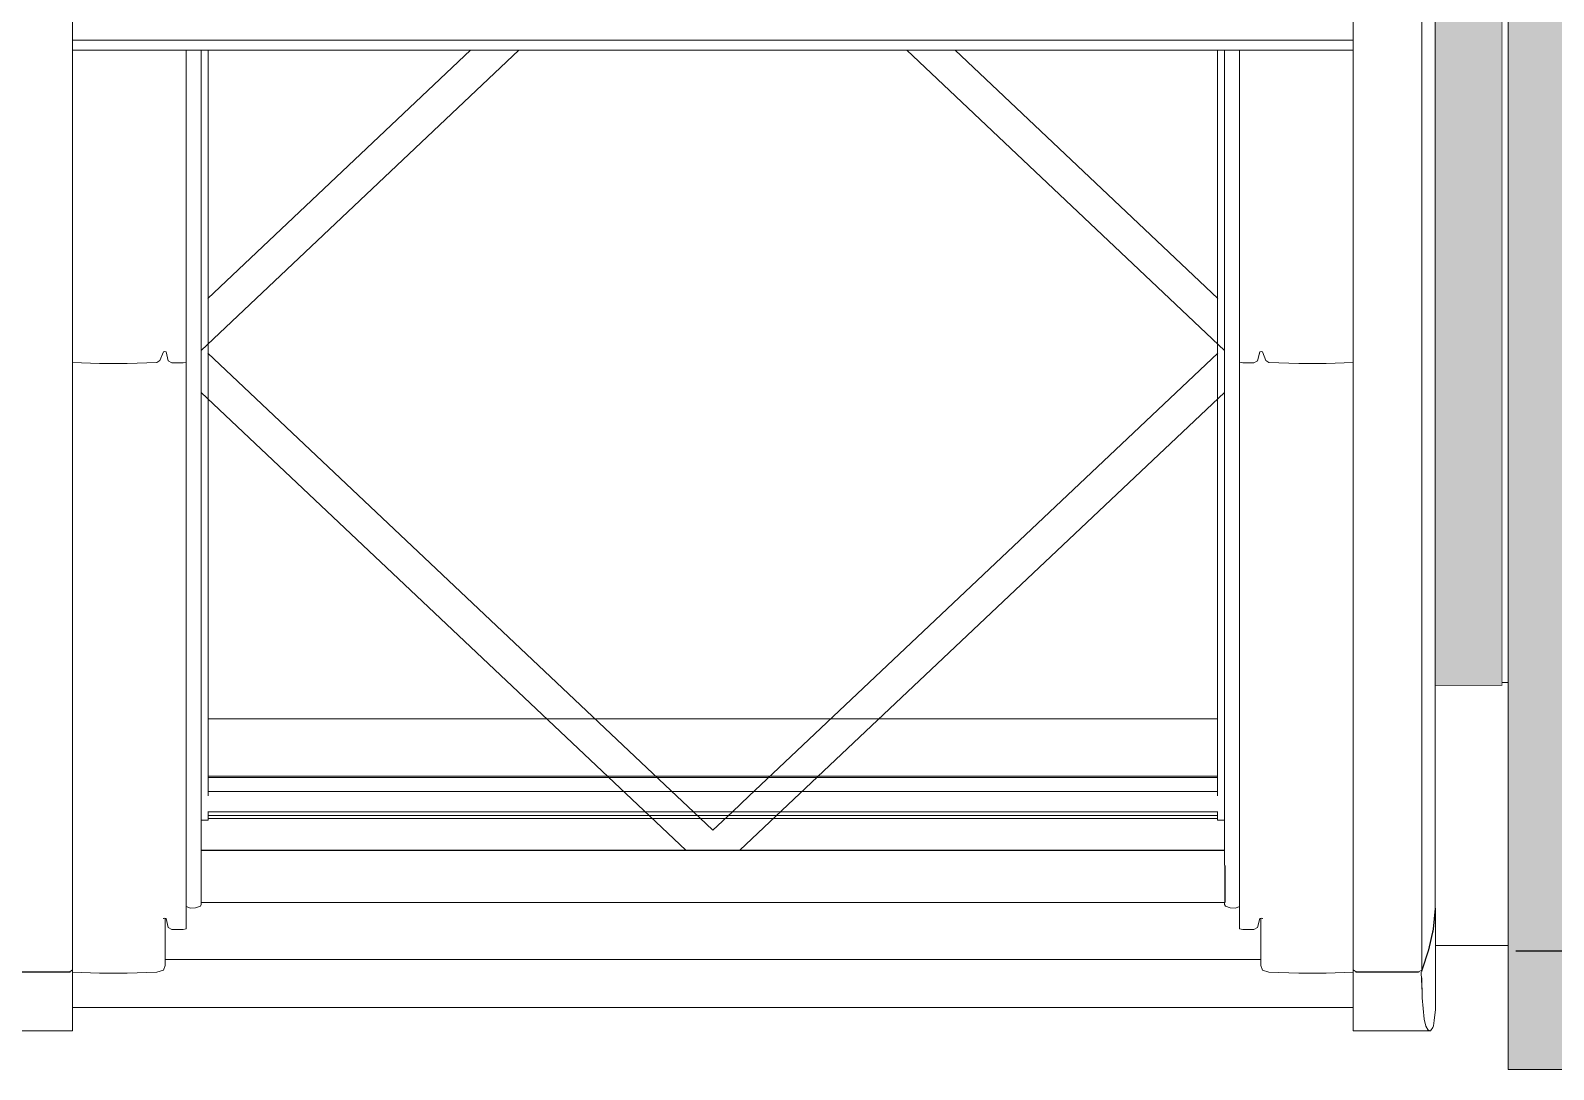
# Model space of a CAD drawing. Header units: metres. Extents: x -208 to 1512, y -277 to 123.
# Drawn here: x 4.325 to 5.222, y -15.07 to -14.458 of the extents above; entities that cross this region are included whole.
import ezdxf

# ---------------------------------------------------------------- set-up
doc = ezdxf.new("R2010")
doc.units = ezdxf.units.M
doc.header["$MEASUREMENT"] = 0
doc.linetypes.add('Baufluchtlinie', pattern=[2.6, 1.6, -1])
doc.linetypes.add('Wipeout_Contour', pattern=[1, 0, -1])
for name, color, linetype in [('325 Dachfenster', 7, 'Continuous'), ('330 Dachaufbau', 7, 'Continuous'), ('Neubau_840 Baulinien', 7, 'Continuous')]:
    doc.layers.add(name, color=color, linetype=linetype)

# ---------------------------------------------------------------- blocks, each defined once
blk = doc.blocks.new('Dachfläche_27_4', base_point=(6.26, -10.4))
at = {"layer": '330 Dachaufbau', "linetype": 'Continuous', "lineweight": 0, "true_color": 0x000000}
h = blk.add_hatch(color=18, dxfattribs=at)
h.paths.add_polyline_path([(6.26, -13.58499), (3.315, -13.58499), (3.315, -11.155), (6.26, -11.155), (6.26, -10.4), (0.03813, -10.4), (0.05526, -15.07), (1.01714, -15.07), (1.01714, -14.22801), (2.76714, -14.22801), (2.76714, -15.07), (3.44551, -15.07), (3.44551, -14.22801), (5.19551, -14.22801), (5.19551, -15.07), (6.26, -15.07)])
h.paths.add_polyline_path([(1.06307, -12.8025), (1.06307, -11.20127), (2.76307, -11.20127), (2.76307, -12.8025)], flags=0)
at = {"layer": '330 Dachaufbau', "color": 7, "linetype": 'Continuous', "lineweight": 18, "flags": 128}
for points in [[(5.19551, -15.07), (5.19551, -14.22801)], [(6.26, -15.07), (5.19551, -15.07)]]:
    blk.add_lwpolyline(points, dxfattribs=at)
blk = doc.blocks.new('VELUX SlopeRoofBundle[22]_4')
at = {"color": 254, "linetype": 'Wipeout_Contour', "lineweight": 0, "ltscale": 60.833756}
blk.add_wipeout([(4.36584, -14.46976), (4.34994, -14.46976), (4.34994, -14.65366), (4.36584, -14.65417)], dxfattribs=at).dxf.layer = '325 Dachfenster'
at = {"color": 254, "linetype": 'Wipeout_Contour', "lineweight": 0, "ltscale": 60.856899}
blk.add_wipeout([(4.40504, -14.64745), (4.40634, -14.65261), (4.40634, -14.46976), (4.40504, -14.46976)], dxfattribs=at).dxf.layer = '325 Dachfenster'
at = {"color": 254, "linetype": 'Wipeout_Contour', "lineweight": 0, "ltscale": 61.529454}
blk.add_wipeout([(4.42244, -14.46976), (4.42244, -14.97484), (4.42524, -14.97371), (4.42524, -14.46976)], dxfattribs=at).dxf.layer = '325 Dachfenster'
at = {"color": 254, "linetype": 'Wipeout_Contour', "lineweight": 0, "ltscale": 127.716677}
blk.add_wipeout([(5.02854, -14.46976), (5.02854, -14.94961), (5.02864, -14.94988), (5.02864, -14.97173), (5.02854, -14.97173), (5.02854, -14.97286), (5.02904, -14.97371), (5.02904, -14.46976)], dxfattribs=at).dxf.layer = '325 Dachfenster'
at = {"color": 254, "linetype": 'Wipeout_Contour', "lineweight": 0, "ltscale": 61.668518}
blk.add_wipeout([(5.03734, -14.46976), (5.03734, -14.65339), (5.03924, -14.65389), (5.03924, -14.46976)], dxfattribs=at).dxf.layer = '325 Dachfenster'
at = {"color": 254, "linetype": 'Wipeout_Contour', "lineweight": 0, "ltscale": 61.650601}
blk.add_wipeout([(5.04794, -14.65261), (5.04924, -14.64745), (5.04924, -14.46976), (5.04794, -14.46976)], dxfattribs=at).dxf.layer = '325 Dachfenster'
at = {"color": 254, "linetype": 'Wipeout_Contour', "lineweight": 0, "ltscale": 61.745557}
blk.add_wipeout([(5.08844, -14.65417), (5.10434, -14.65366), (5.10434, -14.46976), (5.08844, -14.46976)], dxfattribs=at).dxf.layer = '325 Dachfenster'
at = {"color": 254, "linetype": 'Wipeout_Contour', "lineweight": 0, "ltscale": 126.136393}
blk.add_wipeout([(5.15264, -14.975), (5.15284, -14.97514), (5.15284, -14.99705), (5.19551, -14.99705), (5.19551, -14.84205), (5.19214, -14.84205), (5.19214, -14.84386), (5.15264, -14.84386)], dxfattribs=at).dxf.layer = '325 Dachfenster'
at = {"color": 254, "linetype": 'Wipeout_Contour', "lineweight": 0, "ltscale": 250.3991}
blk.add_wipeout([(4.34994, -15.02356), (5.10434, -15.02356), (5.10434, -15.01269), (5.08844, -15.0132), (5.07224, -15.0132), (5.05464, -15.01264), (5.05084, -15.01158), (5.04984, -15.00882), (5.04984, -15.00525), (4.40444, -15.00525), (4.40444, -15.00882), (4.40344, -15.01158), (4.39964, -15.01264), (4.38204, -15.0132), (4.36584, -15.0132), (4.34994, -15.01269)], dxfattribs=at).dxf.layer = '325 Dachfenster'
at = {"color": 254, "linetype": 'Wipeout_Contour', "lineweight": 0, "ltscale": 63.088527}
blk.add_wipeout([(4.34994, -15.03311), (5.10434, -15.03311), (5.10434, -15.02858), (4.34994, -15.02858)], dxfattribs=at).dxf.layer = '325 Dachfenster'
at = {"color": 254, "linetype": 'Wipeout_Contour', "lineweight": 0, "ltscale": 78.121039}
blk.add_wipeout([(4.30544, -15.04689), (4.30444, -15.04719), (4.34994, -15.04719), (4.34994, -15.04683), (4.30574, -15.04683)], dxfattribs=at).dxf.layer = '325 Dachfenster'
at = {"color": 254, "linetype": 'Wipeout_Contour', "lineweight": 0, "ltscale": 79.061661}
blk.add_wipeout([(5.14855, -15.04683), (5.10434, -15.04683), (5.10434, -15.04719), (5.14984, -15.04719), (5.14884, -15.04689)], dxfattribs=at).dxf.layer = '325 Dachfenster'
at = {"color": 254, "linetype": 'Wipeout_Contour', "lineweight": 0, "ltscale": 61.959508}
blk.add_wipeout([(5.19214, -14.32091), (5.19214, -14.84205), (5.19551, -14.84205), (5.19551, -14.32091)], dxfattribs=at).dxf.layer = '325 Dachfenster'
at = {"color": 254, "linetype": 'Wipeout_Contour', "lineweight": 0, "ltscale": 77.456426}
blk.add_wipeout([(5.14464, -14.43984), (5.14464, -15.01151), (5.14864, -14.99956), (5.14864, -14.42797), (5.14484, -14.43932)], dxfattribs=at).dxf.layer = '325 Dachfenster'
at = {"color": 254, "linetype": 'Wipeout_Contour', "lineweight": 0, "ltscale": 60.855349}
blk.add_wipeout([(4.36584, -14.65417), (4.38204, -14.65417), (4.38204, -14.46976), (4.36584, -14.46976)], dxfattribs=at).dxf.layer = '325 Dachfenster'
at = {"color": 254, "linetype": 'Wipeout_Contour', "lineweight": 0, "ltscale": 60.878072}
blk.add_wipeout([(4.39964, -14.6536), (4.40144, -14.65254), (4.40144, -14.46976), (4.39964, -14.46976)], dxfattribs=at).dxf.layer = '325 Dachfenster'
at = {"color": 254, "linetype": 'Wipeout_Contour', "lineweight": 0, "ltscale": 60.885364}
blk.add_wipeout([(4.40634, -14.65261), (4.40844, -14.65389), (4.40844, -14.46976), (4.40634, -14.46976)], dxfattribs=at).dxf.layer = '325 Dachfenster'
at = {"color": 254, "linetype": 'Wipeout_Contour', "lineweight": 0, "ltscale": 125.336497}
blk.add_wipeout([(4.42524, -14.46976), (4.42524, -14.97371), (4.42574, -14.97286), (4.42574, -14.97173), (4.42564, -14.97173), (4.42564, -14.94988), (4.42574, -14.94961), (4.42574, -14.46976)], dxfattribs=at).dxf.layer = '325 Dachfenster'
at = {"color": 254, "linetype": 'Wipeout_Contour', "lineweight": 0, "ltscale": 62.271848}
blk.add_wipeout([(5.02904, -14.46976), (5.02904, -14.97371), (5.03184, -14.97484), (5.03184, -14.46976)], dxfattribs=at).dxf.layer = '325 Dachfenster'
at = {"color": 254, "linetype": 'Wipeout_Contour', "lineweight": 0, "ltscale": 61.677168}
blk.add_wipeout([(5.03924, -14.46976), (5.03924, -14.65389), (5.04584, -14.65389), (5.04584, -14.46976)], dxfattribs=at).dxf.layer = '325 Dachfenster'
at = {"color": 254, "linetype": 'Wipeout_Contour', "lineweight": 0, "ltscale": 61.684778}
blk.add_wipeout([(5.05284, -14.46976), (5.05284, -14.65254), (5.05464, -14.6536), (5.05464, -14.46976)], dxfattribs=at).dxf.layer = '325 Dachfenster'
at = {"color": 254, "linetype": 'Wipeout_Contour', "lineweight": 0, "ltscale": 63.069081}
blk.add_wipeout([(4.34994, -15.02689), (5.10434, -15.02689), (5.10434, -15.02462), (4.34994, -15.02462)], dxfattribs=at).dxf.layer = '325 Dachfenster'
at = {"color": 254, "linetype": 'Wipeout_Contour', "lineweight": 0, "ltscale": 63.097613}
blk.add_wipeout([(5.10434, -15.03311), (4.34994, -15.03311), (4.34994, -15.03339), (5.10434, -15.03339)], dxfattribs=at).dxf.layer = '325 Dachfenster'
at = {"color": 254, "linetype": 'Wipeout_Contour', "lineweight": 0, "ltscale": 63.621785}
blk.add_wipeout([(5.10434, -15.04449), (5.10434, -15.04683), (5.14855, -15.04683), (5.14714, -15.04449)], dxfattribs=at).dxf.layer = '325 Dachfenster'
at = {"layer": '325 Dachfenster', "linetype": 'Continuous', "lineweight": 0, "flags": 128}
for points in [[(5.19551, -14.32091), (5.19551, -14.84205)], [(5.19551, -14.84205), (5.19214, -14.84205)], [(5.19551, -14.84205), (5.19551, -14.99705)]]:
    blk.add_lwpolyline(points, dxfattribs=at)
at = {"color": 254, "linetype": 'Wipeout_Contour', "lineweight": 0, "ltscale": 77.39662}
blk.add_wipeout([(5.14864, -14.42797), (5.14864, -14.99956), (5.15134, -14.98739), (5.15134, -14.4161), (5.14884, -14.42737)], dxfattribs=at).dxf.layer = '325 Dachfenster'
at = {"color": 254, "linetype": 'Wipeout_Contour', "lineweight": 0, "ltscale": 60.871341}
blk.add_wipeout([(4.38204, -14.46976), (4.38204, -14.65417), (4.39964, -14.6536), (4.39964, -14.46976)], dxfattribs=at).dxf.layer = '325 Dachfenster'
at = {"color": 254, "linetype": 'Wipeout_Contour', "lineweight": 0, "ltscale": 60.898291}
blk.add_wipeout([(4.41504, -14.46976), (4.40844, -14.46976), (4.40844, -14.65389), (4.41504, -14.65389)], dxfattribs=at).dxf.layer = '325 Dachfenster'
at = {"color": 254, "linetype": 'Wipeout_Contour', "lineweight": 0, "ltscale": 61.67494}
blk.add_wipeout([(5.04584, -14.46976), (5.04584, -14.65389), (5.04794, -14.65261), (5.04794, -14.46976)], dxfattribs=at).dxf.layer = '325 Dachfenster'
at = {"color": 254, "linetype": 'Wipeout_Contour', "lineweight": 0, "ltscale": 61.701922}
blk.add_wipeout([(5.05464, -14.6536), (5.07224, -14.65417), (5.07224, -14.46976), (5.05464, -14.46976)], dxfattribs=at).dxf.layer = '325 Dachfenster'
at = {"color": 254, "linetype": 'Wipeout_Contour', "lineweight": 0, "ltscale": 61.831582}
blk.add_wipeout([(4.34994, -14.98738), (4.36584, -14.98789), (4.36584, -14.65417), (4.34994, -14.65366)], dxfattribs=at).dxf.layer = '325 Dachfenster'
at = {"color": 254, "linetype": 'Wipeout_Contour', "lineweight": 0, "ltscale": 62.652756}
blk.add_wipeout([(5.03924, -14.65389), (5.03734, -14.65339), (5.03734, -14.98708), (5.03924, -14.98757)], dxfattribs=at).dxf.layer = '325 Dachfenster'
at = {"color": 254, "linetype": 'Wipeout_Contour', "lineweight": 0, "ltscale": 63.076617}
blk.add_wipeout([(4.34994, -15.02689), (4.34994, -15.02858), (5.10434, -15.02858), (5.10434, -15.02689)], dxfattribs=at).dxf.layer = '325 Dachfenster'
at = {"color": 254, "linetype": 'Wipeout_Contour', "lineweight": 0, "ltscale": 63.605777}
blk.add_wipeout([(5.10434, -15.04027), (5.10434, -15.04449), (5.14714, -15.04449), (5.14618, -15.04027)], dxfattribs=at).dxf.layer = '325 Dachfenster'
at = {"color": 254, "linetype": 'Wipeout_Contour', "lineweight": 0, "ltscale": 77.31211}
blk.add_wipeout([(5.15134, -14.4161), (5.15134, -14.98739), (5.15264, -14.97514), (5.15264, -14.40484), (5.15154, -14.4152)], dxfattribs=at).dxf.layer = '325 Dachfenster'
at = {"color": 254, "linetype": 'Wipeout_Contour', "lineweight": 0, "ltscale": 181.33872}
blk.add_wipeout([(4.31144, -14.52047), (4.31284, -14.52047), (4.31284, -14.66834), (4.31144, -14.66834), (4.31144, -15.01247), (4.34824, -15.01247), (4.34824, -14.44058), (4.31144, -14.44058), (4.31144, -14.46404), (4.31284, -14.46404), (4.31284, -14.4862), (4.31144, -14.4862)], dxfattribs=at).dxf.layer = '325 Dachfenster'
at = {"color": 254, "linetype": 'Wipeout_Contour', "lineweight": 0, "ltscale": 60.875735}
blk.add_wipeout([(4.40424, -14.64717), (4.40504, -14.64745), (4.40504, -14.46976), (4.40424, -14.46976)], dxfattribs=at).dxf.layer = '325 Dachfenster'
at = {"color": 254, "linetype": 'Wipeout_Contour', "lineweight": 0, "ltscale": 60.900056}
blk.add_wipeout([(4.41504, -14.46976), (4.41504, -14.65389), (4.41694, -14.65339), (4.41694, -14.46976)], dxfattribs=at).dxf.layer = '325 Dachfenster'
at = {"color": 254, "linetype": 'Wipeout_Contour', "lineweight": 0, "ltscale": 61.672266}
blk.add_wipeout([(5.04924, -14.64745), (5.05004, -14.64717), (5.05004, -14.46976), (5.04924, -14.46976)], dxfattribs=at).dxf.layer = '325 Dachfenster'
at = {"color": 254, "linetype": 'Wipeout_Contour', "lineweight": 0, "ltscale": 61.727543}
blk.add_wipeout([(5.08844, -14.46976), (5.07224, -14.46976), (5.07224, -14.65417), (5.08844, -14.65417)], dxfattribs=at).dxf.layer = '325 Dachfenster'
at = {"color": 254, "linetype": 'Wipeout_Contour', "lineweight": 0, "ltscale": 61.850706}
blk.add_wipeout([(4.36584, -14.65417), (4.36584, -14.98789), (4.38204, -14.98789), (4.38204, -14.65417)], dxfattribs=at).dxf.layer = '325 Dachfenster'
at = {"color": 254, "linetype": 'Wipeout_Contour', "lineweight": 0, "ltscale": 63.062726}
blk.add_wipeout([(4.34994, -15.02462), (5.10434, -15.02462), (5.10434, -15.02356), (4.34994, -15.02356)], dxfattribs=at).dxf.layer = '325 Dachfenster'
at = {"color": 254, "linetype": 'Wipeout_Contour', "lineweight": 0, "ltscale": 61.461456}
blk.add_wipeout([(4.34824, -14.44058), (4.34824, -15.01247), (4.34994, -15.01121), (4.34994, -14.44058)], dxfattribs=at).dxf.layer = '325 Dachfenster'
at = {"color": 254, "linetype": 'Wipeout_Contour', "lineweight": 0, "ltscale": 60.875098}
blk.add_wipeout([(4.40344, -14.64738), (4.40424, -14.64717), (4.40424, -14.46976), (4.40344, -14.46976)], dxfattribs=at).dxf.layer = '325 Dachfenster'
at = {"color": 254, "linetype": 'Wipeout_Contour', "lineweight": 0, "ltscale": 61.67365}
blk.add_wipeout([(5.05004, -14.64717), (5.05084, -14.64738), (5.05084, -14.46976), (5.05004, -14.46976)], dxfattribs=at).dxf.layer = '325 Dachfenster'
at = {"color": 254, "linetype": 'Wipeout_Contour', "lineweight": 0, "ltscale": 62.729285}
blk.add_wipeout([(5.08844, -14.65417), (5.08844, -14.98789), (5.10434, -14.98738), (5.10434, -14.65366)], dxfattribs=at).dxf.layer = '325 Dachfenster'
at = {"color": 254, "linetype": 'Wipeout_Contour', "lineweight": 0, "ltscale": 62.606171}
blk.add_wipeout([(4.31497, -15.02775), (4.31618, -15.04027), (4.34994, -15.04027), (4.34994, -15.02775)], dxfattribs=at).dxf.layer = '325 Dachfenster'
at = {"color": 254, "linetype": 'Wipeout_Contour', "lineweight": 0, "ltscale": 62.386678}
blk.add_wipeout([(5.10434, -15.01121), (5.10604, -15.01247), (5.10604, -14.44058), (5.10434, -14.44058)], dxfattribs=at).dxf.layer = '325 Dachfenster'
at = {"color": 254, "linetype": 'Wipeout_Contour', "lineweight": 0, "ltscale": 60.852511}
blk.add_wipeout([(4.40144, -14.46976), (4.40144, -14.65254), (4.40344, -14.64738), (4.40344, -14.46976)], dxfattribs=at).dxf.layer = '325 Dachfenster'
at = {"color": 254, "linetype": 'Wipeout_Contour', "lineweight": 0, "ltscale": 61.655271}
blk.add_wipeout([(5.05084, -14.46976), (5.05084, -14.64738), (5.05284, -14.65254), (5.05284, -14.46976)], dxfattribs=at).dxf.layer = '325 Dachfenster'
at = {"color": 254, "linetype": 'Wipeout_Contour', "lineweight": 0, "ltscale": 62.514963}
blk.add_wipeout([(4.34994, -14.98738), (4.34994, -15.01269), (4.36584, -15.0132), (4.36584, -14.98789)], dxfattribs=at).dxf.layer = '325 Dachfenster'
at = {"color": 254, "linetype": 'Wipeout_Contour', "lineweight": 0, "ltscale": 62.646114}
blk.add_wipeout([(4.30715, -15.04449), (4.30574, -15.04683), (4.34994, -15.04683), (4.34994, -15.04449)], dxfattribs=at).dxf.layer = '325 Dachfenster'
at = {"color": 254, "linetype": 'Wipeout_Contour', "lineweight": 0, "ltscale": 62.415956}
blk.add_wipeout([(5.10604, -14.44058), (5.10604, -15.01247), (5.14284, -15.01247), (5.14284, -14.44058)], dxfattribs=at).dxf.layer = '325 Dachfenster'
at = {"color": 254, "linetype": 'Wipeout_Contour', "lineweight": 0, "ltscale": 62.651959}
blk.add_wipeout([(5.04794, -14.65261), (5.04794, -14.9863), (5.04924, -14.98114), (5.04924, -14.64745)], dxfattribs=at).dxf.layer = '325 Dachfenster'
at = {"color": 254, "linetype": 'Wipeout_Contour', "lineweight": 0, "ltscale": 61.876388}
blk.add_wipeout([(4.39964, -14.6536), (4.39964, -14.98732), (4.40144, -14.98626), (4.40144, -14.65254)], dxfattribs=at).dxf.layer = '325 Dachfenster'
at = {"color": 254, "linetype": 'Wipeout_Contour', "lineweight": 0, "ltscale": 78.600708}
blk.add_wipeout([(4.31434, -15.01304), (4.31484, -15.02455), (4.31497, -15.02775), (4.34994, -15.02775), (4.34994, -15.01304)], dxfattribs=at).dxf.layer = '325 Dachfenster'
at = {"color": 254, "linetype": 'Wipeout_Contour', "lineweight": 0, "ltscale": 62.637104}
blk.add_wipeout([(4.30715, -15.04449), (4.34994, -15.04449), (4.34994, -15.04027), (4.30811, -15.04027)], dxfattribs=at).dxf.layer = '325 Dachfenster'
at = {"layer": '325 Dachfenster', "linetype": 'Continuous', "lineweight": 0, "flags": 128}
blk.add_lwpolyline([(4.34994, -15.04719), (4.30444, -15.04719), (4.27434, -15.04719)], dxfattribs=at)
at = {"color": 254, "linetype": 'Wipeout_Contour', "lineweight": 0, "ltscale": 91.932907}
blk.add_wipeout([(5.14284, -14.44058), (5.14284, -15.01247), (5.14464, -15.01151), (5.14464, -14.43984), (5.14439, -14.4405), (5.14431, -14.44058)], dxfattribs=at).dxf.layer = '325 Dachfenster'
at = {"color": 254, "linetype": 'Wipeout_Contour', "lineweight": 0, "ltscale": 61.870799}
blk.add_wipeout([(4.40504, -14.64745), (4.40504, -14.98114), (4.40634, -14.9863), (4.40634, -14.65261)], dxfattribs=at).dxf.layer = '325 Dachfenster'
at = {"color": 254, "linetype": 'Wipeout_Contour', "lineweight": 0, "ltscale": 61.868786}
blk.add_wipeout([(4.38204, -14.65417), (4.38204, -14.98789), (4.39964, -14.98732), (4.39964, -14.6536)], dxfattribs=at).dxf.layer = '325 Dachfenster'
at = {"color": 254, "linetype": 'Wipeout_Contour', "lineweight": 0, "ltscale": 62.659241}
blk.add_wipeout([(5.03924, -14.65389), (5.03924, -14.98757), (5.04584, -14.98757), (5.04584, -14.65389)], dxfattribs=at).dxf.layer = '325 Dachfenster'
at = {"color": 254, "linetype": 'Wipeout_Contour', "lineweight": 0, "ltscale": 62.670627}
blk.add_wipeout([(5.05284, -14.65254), (5.05284, -14.98626), (5.05464, -14.98732), (5.05464, -14.6536)], dxfattribs=at).dxf.layer = '325 Dachfenster'
at = {"color": 254, "linetype": 'Wipeout_Contour', "lineweight": 0, "ltscale": 79.274617}
blk.add_wipeout([(4.31448, -15.01247), (4.31442, -15.01262), (4.34994, -15.01262), (4.34994, -15.01121), (4.34824, -15.01247)], dxfattribs=at).dxf.layer = '325 Dachfenster'
at = {"color": 254, "linetype": 'Wipeout_Contour', "lineweight": 0, "ltscale": 62.278797}
blk.add_wipeout([(5.03184, -14.46976), (5.03184, -14.97484), (5.03494, -14.97491), (5.03494, -14.46976)], dxfattribs=at).dxf.layer = '325 Dachfenster'
at = {"color": 254, "linetype": 'Wipeout_Contour', "lineweight": 0, "ltscale": 61.884933}
blk.add_wipeout([(4.40634, -14.9863), (4.40844, -14.98757), (4.40844, -14.65389), (4.40634, -14.65261)], dxfattribs=at).dxf.layer = '325 Dachfenster'
at = {"color": 254, "linetype": 'Wipeout_Contour', "lineweight": 0, "ltscale": 62.662253}
blk.add_wipeout([(5.04584, -14.65389), (5.04584, -14.98757), (5.04794, -14.9863), (5.04794, -14.65261)], dxfattribs=at).dxf.layer = '325 Dachfenster'
at = {"color": 254, "linetype": 'Wipeout_Contour', "lineweight": 0, "ltscale": 62.686537}
blk.add_wipeout([(5.05464, -14.6536), (5.05464, -14.98732), (5.07224, -14.98789), (5.07224, -14.65417)], dxfattribs=at).dxf.layer = '325 Dachfenster'
at = {"color": 254, "linetype": 'Wipeout_Contour', "lineweight": 0, "ltscale": 96.340401}
blk.add_wipeout([(5.14884, -14.99956), (5.14884, -15.04689), (5.14984, -15.04719), (5.15115, -15.04534), (5.15154, -15.04422), (5.15154, -14.98739)], dxfattribs=at).dxf.layer = '325 Dachfenster'
at = {"color": 254, "linetype": 'Wipeout_Contour', "lineweight": 0, "ltscale": 62.531178}
blk.add_wipeout([(4.34994, -15.01262), (4.30987, -15.01262), (4.30995, -15.01304), (4.34994, -15.01304)], dxfattribs=at).dxf.layer = '325 Dachfenster'
at = {"layer": '325 Dachfenster', "linetype": 'Continuous', "lineweight": 0, "flags": 128}
for points in [[(4.34824, -15.01247), (4.31144, -15.01247), (4.27604, -15.01247)], [(4.34824, -15.01247), (4.34994, -15.01121)], [(4.34994, -15.01121), (4.34994, -15.01262)], [(4.34994, -15.01262), (4.34994, -15.01304)], [(4.34994, -15.01304), (4.34994, -15.02775), (4.34994, -15.04027), (4.34994, -15.04449), (4.34994, -15.04683), (4.34994, -15.04719)]]:
    blk.add_lwpolyline(points, dxfattribs=at)
at = {"color": 254, "linetype": 'Wipeout_Contour', "lineweight": 0, "ltscale": 45.46419}
blk.add_wipeout([(5.02854, -14.46976), (4.8414, -14.46976), (5.02854, -14.6465)], dxfattribs=at).dxf.layer = '325 Dachfenster'
at = {"color": 254, "linetype": 'Wipeout_Contour', "lineweight": 0, "ltscale": 62.280196}
blk.add_wipeout([(5.03494, -14.46976), (5.03494, -14.97491), (5.03734, -14.97409), (5.03734, -14.46976)], dxfattribs=at).dxf.layer = '325 Dachfenster'
at = {"color": 254, "linetype": 'Wipeout_Contour', "lineweight": 0, "ltscale": 61.866358}
blk.add_wipeout([(4.40144, -14.65254), (4.40144, -14.98626), (4.40344, -14.9811), (4.40344, -14.64738)], dxfattribs=at).dxf.layer = '325 Dachfenster'
at = {"color": 254, "linetype": 'Wipeout_Contour', "lineweight": 0, "ltscale": 62.643382}
blk.add_wipeout([(5.04924, -14.64745), (5.04924, -14.98114), (5.05004, -14.98085), (5.05004, -14.64717)], dxfattribs=at).dxf.layer = '325 Dachfenster'
at = {"color": 254, "linetype": 'Wipeout_Contour', "lineweight": 0, "ltscale": 61.892379}
blk.add_wipeout([(4.40844, -14.98757), (4.41504, -14.98757), (4.41504, -14.65389), (4.40844, -14.65389)], dxfattribs=at).dxf.layer = '325 Dachfenster'
at = {"color": 254, "linetype": 'Wipeout_Contour', "lineweight": 0, "ltscale": 62.709451}
blk.add_wipeout([(5.07224, -14.65417), (5.07224, -14.98789), (5.08844, -14.98789), (5.08844, -14.65417)], dxfattribs=at).dxf.layer = '325 Dachfenster'
at = {"color": 254, "linetype": 'Wipeout_Contour', "lineweight": 0, "ltscale": 47.294756}
blk.add_wipeout([(4.74302, -14.9409), (5.02854, -14.9409), (5.02854, -14.67124)], dxfattribs=at).dxf.layer = '325 Dachfenster'
at = {"color": 254, "linetype": 'Wipeout_Contour', "lineweight": 0, "ltscale": 63.575504}
blk.add_wipeout([(5.10434, -15.02775), (5.10434, -15.04027), (5.14618, -15.04027), (5.14497, -15.02775)], dxfattribs=at).dxf.layer = '325 Dachfenster'
at = {"layer": '325 Dachfenster', "linetype": 'Continuous', "lineweight": 0, "flags": 128}
blk.add_lwpolyline([(4.34994, -15.03339), (5.10434, -15.03339)], dxfattribs=at)
at = {"color": 254, "linetype": 'Wipeout_Contour', "lineweight": 0, "ltscale": 61.858967}
blk.add_wipeout([(4.40424, -14.98085), (4.40504, -14.98114), (4.40504, -14.64745), (4.40424, -14.64717)], dxfattribs=at).dxf.layer = '325 Dachfenster'
at = {"color": 254, "linetype": 'Wipeout_Contour', "lineweight": 0, "ltscale": 94.9875}
blk.add_wipeout([(5.05004, -14.64717), (5.05004, -14.98085), (5.05074, -14.98104), (5.05074, -14.98107), (5.05084, -14.9811), (5.05084, -14.64738)], dxfattribs=at).dxf.layer = '325 Dachfenster'
at = {"color": 254, "linetype": 'Wipeout_Contour', "lineweight": 0, "ltscale": 61.89606}
blk.add_wipeout([(4.41504, -14.98757), (4.41694, -14.98708), (4.41694, -14.65339), (4.41504, -14.65389)], dxfattribs=at).dxf.layer = '325 Dachfenster'
at = {"color": 254, "linetype": 'Wipeout_Contour', "lineweight": 0, "ltscale": 62.551047}
blk.add_wipeout([(4.39964, -14.98732), (4.38204, -14.98789), (4.38204, -15.0132), (4.39964, -15.01264)], dxfattribs=at).dxf.layer = '325 Dachfenster'
at = {"color": 254, "linetype": 'Wipeout_Contour', "lineweight": 0, "ltscale": 63.401488}
blk.add_wipeout([(5.08844, -15.0132), (5.10434, -15.01269), (5.10434, -14.98738), (5.08844, -14.98789)], dxfattribs=at).dxf.layer = '325 Dachfenster'
at = {"color": 254, "linetype": 'Wipeout_Contour', "lineweight": 0, "ltscale": 128.310085}
blk.add_wipeout([(5.14484, -15.02455), (5.14497, -15.02775), (5.14618, -15.04027), (5.14714, -15.04449), (5.14855, -15.04683), (5.14884, -15.04689), (5.14884, -14.99956), (5.14484, -15.01151)], dxfattribs=at).dxf.layer = '325 Dachfenster'
at = {"layer": '325 Dachfenster', "linetype": 'Continuous', "lineweight": 0, "flags": 128}
blk.add_lwpolyline([(5.03734, -14.65339), (5.03924, -14.65389), (5.04584, -14.65389)], dxfattribs=at)
at = {"color": 254, "linetype": 'Wipeout_Contour', "lineweight": 0, "ltscale": 61.529258}
blk.add_wipeout([(4.41934, -14.46976), (4.41934, -14.97491), (4.42244, -14.97484), (4.42244, -14.46976)], dxfattribs=at).dxf.layer = '325 Dachfenster'
at = {"color": 254, "linetype": 'Wipeout_Contour', "lineweight": 0, "ltscale": 94.261157}
blk.add_wipeout([(4.40424, -14.64717), (4.40344, -14.64738), (4.40344, -14.9811), (4.40354, -14.98107), (4.40354, -14.98104), (4.40424, -14.98085)], dxfattribs=at).dxf.layer = '325 Dachfenster'
at = {"color": 254, "linetype": 'Wipeout_Contour', "lineweight": 0, "ltscale": 62.656562}
blk.add_wipeout([(5.05284, -14.65254), (5.05084, -14.64738), (5.05084, -14.9811), (5.05284, -14.98626)], dxfattribs=at).dxf.layer = '325 Dachfenster'
at = {"color": 254, "linetype": 'Wipeout_Contour', "lineweight": 0, "ltscale": 62.53365}
blk.add_wipeout([(4.38204, -14.98789), (4.36584, -14.98789), (4.36584, -15.0132), (4.38204, -15.0132)], dxfattribs=at).dxf.layer = '325 Dachfenster'
at = {"color": 254, "linetype": 'Wipeout_Contour', "lineweight": 0, "ltscale": 47.528727}
blk.add_wipeout([(4.40444, -15.00882), (4.40344, -15.01149), (4.40344, -15.01158)], dxfattribs=at).dxf.layer = '325 Dachfenster'
at = {"color": 254, "linetype": 'Wipeout_Contour', "lineweight": 0, "ltscale": 79.516589}
blk.add_wipeout([(5.14434, -15.01304), (5.10434, -15.01304), (5.10434, -15.02775), (5.14497, -15.02775), (5.14484, -15.02455)], dxfattribs=at).dxf.layer = '325 Dachfenster'
at = {"layer": '325 Dachfenster', "linetype": 'Continuous', "lineweight": 0, "flags": 128}
for points in [[(4.40344, -14.64738), (4.40144, -14.65254)], [(4.40424, -14.64717), (4.40344, -14.64738)], [(4.40504, -14.64745), (4.40424, -14.64717)], [(4.40634, -14.65261), (4.40504, -14.64745)], [(5.04794, -14.65261), (5.04924, -14.64745)], [(5.04924, -14.64745), (5.05004, -14.64717)], [(5.05004, -14.64717), (5.05084, -14.64738)], [(5.05084, -14.64738), (5.05284, -14.65254)], [(4.39964, -14.6536), (4.38204, -14.65417), (4.36584, -14.65417), (4.34994, -14.65366)], [(4.40144, -14.65254), (4.39964, -14.6536)], [(4.40844, -14.65389), (4.40634, -14.65261)], [(5.04584, -14.65389), (5.04794, -14.65261)], [(5.05284, -14.65254), (5.05464, -14.6536)], [(5.05464, -14.6536), (5.07224, -14.65417), (5.08844, -14.65417), (5.10434, -14.65366)]]:
    blk.add_lwpolyline(points, dxfattribs=at)
at = {"color": 254, "linetype": 'Wipeout_Contour', "lineweight": 0, "ltscale": 61.52391}
blk.add_wipeout([(4.41694, -14.97409), (4.41934, -14.97491), (4.41934, -14.46976), (4.41694, -14.46976)], dxfattribs=at).dxf.layer = '325 Dachfenster'
at = {"color": 254, "linetype": 'Wipeout_Contour', "lineweight": 0, "ltscale": 45.31646}
blk.add_wipeout([(4.42574, -14.46976), (4.42574, -14.6465), (4.61288, -14.46976)], dxfattribs=at).dxf.layer = '325 Dachfenster'
at = {"color": 254, "linetype": 'Wipeout_Contour', "lineweight": 0, "ltscale": 47.23541}
blk.add_wipeout([(4.42574, -14.67124), (4.42574, -14.9409), (4.71127, -14.9409)], dxfattribs=at).dxf.layer = '325 Dachfenster'
at = {"color": 254, "linetype": 'Wipeout_Contour', "lineweight": 0, "ltscale": 62.854071}
blk.add_wipeout([(4.42564, -14.97173), (5.02864, -14.97173), (5.02864, -14.97152), (4.42564, -14.97152)], dxfattribs=at).dxf.layer = '325 Dachfenster'
at = {"color": 254, "linetype": 'Wipeout_Contour', "lineweight": 0, "ltscale": 47.51616}
blk.add_wipeout([(4.39964, -14.98732), (4.39964, -15.01264), (4.40344, -15.01158)], dxfattribs=at).dxf.layer = '325 Dachfenster'
at = {"color": 254, "linetype": 'Wipeout_Contour', "lineweight": 0, "ltscale": 63.359955}
blk.add_wipeout([(5.05464, -14.98732), (5.05464, -15.01264), (5.07224, -15.0132), (5.07224, -14.98789)], dxfattribs=at).dxf.layer = '325 Dachfenster'
at = {"color": 254, "linetype": 'Wipeout_Contour', "lineweight": 0, "ltscale": 62.714031}
blk.add_wipeout([(5.14442, -15.01262), (5.14434, -15.01304), (5.14484, -15.02455), (5.14484, -15.01151)], dxfattribs=at).dxf.layer = '325 Dachfenster'
at = {"layer": '325 Dachfenster', "linetype": 'Continuous', "lineweight": 0, "flags": 128}
blk.add_lwpolyline([(4.41694, -14.65339), (4.41504, -14.65389), (4.40844, -14.65389)], dxfattribs=at)
at = {"color": 254, "linetype": 'Wipeout_Contour', "lineweight": 0, "ltscale": 123.056249}
blk.add_wipeout([(4.42574, -14.6465), (4.42574, -14.67124), (4.71127, -14.9409), (4.74302, -14.9409), (5.02854, -14.67124), (5.02854, -14.6465), (4.8414, -14.46976), (4.61288, -14.46976)], dxfattribs=at).dxf.layer = '325 Dachfenster'
at = {"color": 254, "linetype": 'Wipeout_Contour', "lineweight": 0, "ltscale": 46.476063}
blk.add_wipeout([(4.39964, -14.98732), (4.40344, -15.01158), (4.40144, -14.98626)], dxfattribs=at).dxf.layer = '325 Dachfenster'
at = {"color": 254, "linetype": 'Wipeout_Contour', "lineweight": 0, "ltscale": 47.789812}
blk.add_wipeout([(5.05464, -14.98732), (5.05084, -15.01158), (5.05464, -15.01264)], dxfattribs=at).dxf.layer = '325 Dachfenster'
at = {"color": 254, "linetype": 'Wipeout_Contour', "lineweight": 0, "ltscale": 63.382369}
blk.add_wipeout([(5.07224, -14.98789), (5.07224, -15.0132), (5.08844, -15.0132), (5.08844, -14.98789)], dxfattribs=at).dxf.layer = '325 Dachfenster'
at = {"color": 254, "linetype": 'Wipeout_Contour', "lineweight": 0, "ltscale": 63.486125}
blk.add_wipeout([(5.10434, -15.01304), (5.14434, -15.01304), (5.14442, -15.01262), (5.10434, -15.01262)], dxfattribs=at).dxf.layer = '325 Dachfenster'
at = {"layer": '325 Dachfenster', "linetype": 'Continuous', "lineweight": 0, "flags": 128}
for points in [[(4.72714, -14.92902), (4.71569, -14.9182), (4.70595, -14.90901), (4.42971, -14.64812)], [(4.72714, -14.92902), (4.7386, -14.9182), (4.74833, -14.90901), (5.02458, -14.64812)], [(5.02444, -14.86354), (4.42984, -14.86354)], [(5.02444, -14.89727), (4.42984, -14.89727)], [(5.02444, -14.89805), (4.42984, -14.89805)], [(5.02444, -14.90618), (4.42984, -14.90618)], [(5.02458, -14.9182), (4.42971, -14.9182)], [(4.42984, -14.92294), (4.42984, -14.9182)], [(5.02444, -14.92294), (5.02444, -14.9182)], [(4.42574, -14.92315), (4.42964, -14.92315)], [(4.42964, -14.92315), (4.42984, -14.92294)], [(5.02444, -14.9204), (4.42984, -14.9204)], [(5.02444, -14.92209), (4.42984, -14.92209)], [(5.02464, -14.92315), (5.02444, -14.92294)], [(5.02854, -14.92315), (5.02464, -14.92315)]]:
    blk.add_lwpolyline(points, dxfattribs=at)
at = {"color": 254, "linetype": 'Wipeout_Contour', "lineweight": 0, "ltscale": 60.94243}
blk.add_wipeout([(4.34994, -14.46389), (4.34994, -14.46963), (5.10434, -14.46963), (5.10434, -14.46389)], dxfattribs=at).dxf.layer = '325 Dachfenster'
at = {"color": 254, "linetype": 'Wipeout_Contour', "lineweight": 0, "ltscale": 62.737125}
blk.add_wipeout([(4.42574, -14.94097), (5.02854, -14.94097), (5.02854, -14.9409), (4.42574, -14.9409)], dxfattribs=at).dxf.layer = '325 Dachfenster'
at = {"color": 254, "linetype": 'Wipeout_Contour', "lineweight": 0, "ltscale": 107.159622}
blk.add_wipeout([(4.40347, -14.98109), (4.40344, -14.98117), (4.40444, -15.00882), (4.40444, -14.98092), (4.40424, -14.98085), (4.40354, -14.98104), (4.40354, -14.98107)], dxfattribs=at).dxf.layer = '325 Dachfenster'
at = {"color": 254, "linetype": 'Wipeout_Contour', "lineweight": 0, "ltscale": 222.799159}
blk.add_wipeout([(5.10434, -15.01121), (5.10434, -15.01262), (5.14442, -15.01262), (5.14484, -15.01151), (5.14884, -14.99956), (5.15154, -14.98739), (5.15284, -14.97514), (5.15264, -14.975), (5.15264, -14.97514), (5.15134, -14.98739), (5.14864, -14.99956), (5.14464, -15.01151), (5.14284, -15.01247), (5.10604, -15.01247)], dxfattribs=at).dxf.layer = '325 Dachfenster'
at = {"color": 254, "linetype": 'Wipeout_Contour', "lineweight": 0, "ltscale": 47.035248}
blk.add_wipeout([(5.05084, -15.01158), (5.05464, -14.98732), (5.05284, -14.98626)], dxfattribs=at).dxf.layer = '325 Dachfenster'
at = {"layer": '325 Dachfenster', "linetype": 'Continuous', "lineweight": 0, "flags": 128}
for points in [[(5.14464, -15.01151), (5.14464, -14.43984)], [(5.10604, -15.01247), (5.10434, -15.01121)], [(5.10434, -15.01121), (5.10434, -15.01262)], [(5.10434, -15.01262), (5.10434, -15.01304)], [(5.10434, -15.01304), (5.10434, -15.02775), (5.10434, -15.04027), (5.10434, -15.04449), (5.10434, -15.04683), (5.10434, -15.04719)], [(5.14284, -15.01247), (5.10604, -15.01247)], [(5.14464, -15.01151), (5.14284, -15.01247)], [(5.14434, -15.01304), (5.14442, -15.01262)]]:
    blk.add_lwpolyline(points, dxfattribs=at)
at = {"color": 254, "linetype": 'Wipeout_Contour', "lineweight": 0, "ltscale": 60.921982}
blk.add_wipeout([(4.34994, -14.46042), (4.34994, -14.46237), (5.10434, -14.46237), (5.10434, -14.46042)], dxfattribs=at).dxf.layer = '325 Dachfenster'
at = {"color": 254, "linetype": 'Wipeout_Contour', "lineweight": 0, "ltscale": 60.953461}
blk.add_wipeout([(4.34994, -14.46963), (4.34994, -14.46976), (5.10434, -14.46976), (5.10434, -14.46963)], dxfattribs=at).dxf.layer = '325 Dachfenster'
at = {"color": 254, "linetype": 'Wipeout_Contour', "lineweight": 0, "ltscale": 62.528185}
blk.add_wipeout([(4.40344, -14.98117), (4.40144, -14.98626), (4.40344, -15.01149), (4.40444, -15.00882)], dxfattribs=at).dxf.layer = '325 Dachfenster'
at = {"color": 254, "linetype": 'Wipeout_Contour', "lineweight": 0, "ltscale": 108.239479}
blk.add_wipeout([(5.04984, -14.98092), (5.04984, -15.00882), (5.05084, -14.98117), (5.05081, -14.98109), (5.05074, -14.98107), (5.05074, -14.98104), (5.05004, -14.98085)], dxfattribs=at).dxf.layer = '325 Dachfenster'
at = {"color": 254, "linetype": 'Wipeout_Contour', "lineweight": 0, "ltscale": 79.901726}
blk.add_wipeout([(5.15284, -14.97514), (5.15154, -14.98739), (5.15154, -15.04422), (5.15208, -15.04105), (5.15284, -15.03456)], dxfattribs=at).dxf.layer = '325 Dachfenster'
at = {"layer": '325 Dachfenster', "linetype": 'Continuous', "lineweight": 0, "flags": 128}
for points in [[(5.15264, -14.97514), (5.15264, -14.40484)], [(5.10434, -14.46976), (4.34994, -14.46976)], [(4.61288, -14.46976), (4.42574, -14.6465)], [(4.58443, -14.46976), (4.42971, -14.61588)], [(4.42984, -14.90873), (4.42984, -14.46976)], [(4.8414, -14.46976), (5.02854, -14.6465)], [(4.86985, -14.46976), (5.02458, -14.61588)], [(5.02444, -14.90873), (5.02444, -14.46976)], [(5.15284, -14.97514), (5.15154, -14.98739), (5.14884, -14.99956), (5.14484, -15.01151), (5.14442, -15.01262)], [(5.15264, -14.97514), (5.15134, -14.98739), (5.14864, -14.99956), (5.14464, -15.01151)], [(5.15264, -14.975), (5.15284, -14.97514)], [(5.15284, -14.97514), (5.15284, -15.03456)], [(5.15284, -14.99705), (5.19551, -14.99705)], [(4.40344, -15.01158), (4.39964, -15.01264), (4.38204, -15.0132), (4.36584, -15.0132), (4.34994, -15.01269)], [(5.14434, -15.01304), (5.14484, -15.02455), (5.14497, -15.02775), (5.14618, -15.04027), (5.14714, -15.04449), (5.14855, -15.04683), (5.14884, -15.04689), (5.14984, -15.04719), (5.15115, -15.04534), (5.15154, -15.04422), (5.15208, -15.04105), (5.15284, -15.03456)], [(5.14984, -15.04719), (5.10434, -15.04719)]]:
    blk.add_lwpolyline(points, dxfattribs=at)
at = {"color": 254, "linetype": 'Wipeout_Contour', "lineweight": 0, "ltscale": 60.913893}
blk.add_wipeout([(4.34994, -14.46042), (5.10434, -14.46042), (5.10434, -14.45811), (4.34994, -14.45811)], dxfattribs=at).dxf.layer = '325 Dachfenster'
at = {"color": 254, "linetype": 'Wipeout_Contour', "lineweight": 0, "ltscale": 61.260847}
blk.add_wipeout([(4.40144, -14.98626), (4.40344, -14.98117), (4.40347, -14.98109), (4.40344, -14.9811)], dxfattribs=at).dxf.layer = '325 Dachfenster'
at = {"color": 254, "linetype": 'Wipeout_Contour', "lineweight": 0, "ltscale": 63.489673}
blk.add_wipeout([(5.04984, -15.00882), (5.05084, -15.01158), (5.05284, -14.98626), (5.05084, -14.98117)], dxfattribs=at).dxf.layer = '325 Dachfenster'
at = {"layer": '325 Dachfenster', "linetype": 'Continuous', "lineweight": 0, "flags": 128}
blk.add_lwpolyline([(5.05084, -15.01158), (5.05464, -15.01264), (5.07224, -15.0132), (5.08844, -15.0132), (5.10434, -15.01269)], dxfattribs=at)
at = {"color": 254, "linetype": 'Wipeout_Contour', "lineweight": 0, "ltscale": 60.928565}
blk.add_wipeout([(5.10434, -14.46237), (4.34994, -14.46237), (4.34994, -14.46389), (5.10434, -14.46389)], dxfattribs=at).dxf.layer = '325 Dachfenster'
at = {"color": 254, "linetype": 'Wipeout_Contour', "lineweight": 0, "ltscale": 62.961681}
blk.add_wipeout([(5.04984, -14.99323), (4.40444, -14.99323), (4.40444, -15.00518), (5.04984, -15.00518)], dxfattribs=at).dxf.layer = '325 Dachfenster'
at = {"layer": '325 Dachfenster', "linetype": 'Continuous', "lineweight": 0, "flags": 128}
for points in [[(4.34994, -15.01121), (4.34994, -14.44058)], [(5.10434, -15.01121), (5.10434, -14.44058)], [(5.10434, -14.46389), (4.34994, -14.46389)]]:
    blk.add_lwpolyline(points, dxfattribs=at)
at = {"color": 254, "linetype": 'Wipeout_Contour', "lineweight": 0, "ltscale": 250.811094}
blk.add_wipeout([(4.40504, -14.98114), (4.40444, -14.98092), (4.40444, -14.99323), (5.04984, -14.99323), (5.04984, -14.98092), (5.04924, -14.98114), (5.04794, -14.9863), (5.04584, -14.98757), (5.03924, -14.98757), (5.03734, -14.98708), (5.03734, -14.97866), (4.41694, -14.97866), (4.41694, -14.98708), (4.41504, -14.98757), (4.40844, -14.98757), (4.40634, -14.9863)], dxfattribs=at).dxf.layer = '325 Dachfenster'
at = {"color": 254, "linetype": 'Wipeout_Contour', "lineweight": 0, "ltscale": 62.984371}
blk.add_wipeout([(4.40444, -15.00525), (5.04984, -15.00525), (5.04984, -15.00518), (4.40444, -15.00518)], dxfattribs=at).dxf.layer = '325 Dachfenster'
at = {"layer": '325 Dachfenster', "linetype": 'Continuous', "lineweight": 0, "flags": 128}
for points in [[(4.40347, -14.98109), (4.40344, -14.98117)], [(4.40354, -14.98104), (4.40424, -14.98085)], [(4.40354, -14.98107), (4.40354, -14.98104)], [(4.40424, -14.98085), (4.40504, -14.98114)], [(4.40444, -14.98092), (4.40444, -15.00882)], [(4.40504, -14.98114), (4.40634, -14.9863)], [(4.40634, -14.9863), (4.40844, -14.98757)], [(4.40844, -14.98757), (4.41504, -14.98757), (4.41694, -14.98708)], [(5.03734, -14.98708), (5.03924, -14.98757), (5.04584, -14.98757)], [(4.40444, -15.00882), (4.40344, -15.01158)], [(5.04984, -15.00525), (4.40444, -15.00525)], [(5.04984, -15.00882), (5.05084, -15.01158)]]:
    blk.add_lwpolyline(points, dxfattribs=at)
at = {"color": 254, "linetype": 'Wipeout_Contour', "lineweight": 0, "ltscale": 218.373577}
blk.add_wipeout([(4.41694, -14.97866), (5.03734, -14.97866), (5.03734, -14.97409), (5.03494, -14.97491), (5.03184, -14.97484), (5.02904, -14.97371), (5.02854, -14.97286), (5.02854, -14.97173), (4.42574, -14.97173), (4.42574, -14.97286), (4.42524, -14.97371), (4.42244, -14.97484), (4.41934, -14.97491), (4.41694, -14.97409)], dxfattribs=at).dxf.layer = '325 Dachfenster'
at = {"color": 254, "linetype": 'Wipeout_Contour', "lineweight": 0, "ltscale": 62.672769}
blk.add_wipeout([(5.05084, -14.9811), (5.05081, -14.98109), (5.05084, -14.98117), (5.05284, -14.98626)], dxfattribs=at).dxf.layer = '325 Dachfenster'
at = {"layer": '325 Dachfenster', "linetype": 'Continuous', "lineweight": 0, "flags": 128}
for points in [[(4.41694, -14.98708), (4.41694, -14.65339), (4.41694, -14.46976)], [(5.03734, -14.98708), (5.03734, -14.65339), (5.03734, -14.46976)], [(4.41934, -14.97491), (4.41694, -14.97409)], [(5.03494, -14.97491), (5.03734, -14.97409)], [(5.04794, -14.9863), (5.04924, -14.98114)], [(5.04924, -14.98114), (5.05004, -14.98085)], [(5.04984, -14.98092), (5.04984, -15.00882)], [(5.05004, -14.98085), (5.05074, -14.98104)], [(5.05074, -14.98104), (5.05074, -14.98107)], [(5.05081, -14.98109), (5.05084, -14.98117)], [(5.04584, -14.98757), (5.04794, -14.9863)]]:
    blk.add_lwpolyline(points, dxfattribs=at)
at = {"color": 254, "linetype": 'Wipeout_Contour', "lineweight": 0, "ltscale": 62.833648}
blk.add_wipeout([(4.42564, -14.97152), (5.02864, -14.97152), (5.02864, -14.96091), (4.42564, -14.96091)], dxfattribs=at).dxf.layer = '325 Dachfenster'
at = {"layer": '325 Dachfenster', "linetype": 'Continuous', "lineweight": 0, "flags": 128}
for points in [[(4.42574, -14.97286), (4.42524, -14.97371)], [(4.42564, -14.97173), (4.42564, -14.97152)], [(5.02864, -14.97173), (4.42564, -14.97173)], [(4.42574, -14.97286), (4.42574, -14.97173)], [(5.02854, -14.97286), (5.02854, -14.97173)], [(5.02854, -14.97286), (5.02904, -14.97371)], [(5.02864, -14.97152), (5.02864, -14.97173)], [(4.42244, -14.97484), (4.41934, -14.97491)], [(4.42524, -14.97371), (4.42244, -14.97484)], [(5.02904, -14.97371), (5.03184, -14.97484)], [(5.03184, -14.97484), (5.03494, -14.97491)]]:
    blk.add_lwpolyline(points, dxfattribs=at)
at = {"color": 254, "linetype": 'Wipeout_Contour', "lineweight": 0, "ltscale": 62.805107}
blk.add_wipeout([(4.42564, -14.96091), (5.02864, -14.96091), (5.02864, -14.9566), (4.42564, -14.9566)], dxfattribs=at).dxf.layer = '325 Dachfenster'
at = {"color": 254, "linetype": 'Wipeout_Contour', "lineweight": 0, "ltscale": 62.787338}
blk.add_wipeout([(5.02864, -14.95158), (4.42564, -14.95158), (4.42564, -14.9566), (5.02864, -14.9566)], dxfattribs=at).dxf.layer = '325 Dachfenster'
at = {"color": 254, "linetype": 'Wipeout_Contour', "lineweight": 0, "ltscale": 125.425412}
blk.add_wipeout([(4.42564, -14.94988), (4.42564, -14.95073), (5.02864, -14.95073), (5.02864, -14.94988), (5.02854, -14.94961), (5.02854, -14.94882), (4.42574, -14.94882), (4.42574, -14.94961)], dxfattribs=at).dxf.layer = '325 Dachfenster'
at = {"color": 254, "linetype": 'Wipeout_Contour', "lineweight": 0, "ltscale": 62.77608}
blk.add_wipeout([(4.42564, -14.95158), (5.02864, -14.95158), (5.02864, -14.95073), (4.42564, -14.95073)], dxfattribs=at).dxf.layer = '325 Dachfenster'
at = {"color": 254, "linetype": 'Wipeout_Contour', "lineweight": 0, "ltscale": 62.761934}
blk.add_wipeout([(4.42574, -14.94776), (5.02854, -14.94776), (5.02854, -14.94712), (4.42574, -14.94712)], dxfattribs=at).dxf.layer = '325 Dachfenster'
at = {"color": 254, "linetype": 'Wipeout_Contour', "lineweight": 0, "ltscale": 62.76517}
blk.add_wipeout([(4.42574, -14.94882), (5.02854, -14.94882), (5.02854, -14.94776), (4.42574, -14.94776)], dxfattribs=at).dxf.layer = '325 Dachfenster'
at = {"color": 254, "linetype": 'Wipeout_Contour', "lineweight": 0, "ltscale": 62.74773}
blk.add_wipeout([(4.42574, -14.94642), (5.02854, -14.94642), (5.02854, -14.94097), (4.42574, -14.94097)], dxfattribs=at).dxf.layer = '325 Dachfenster'
at = {"layer": '325 Dachfenster', "linetype": 'Continuous', "lineweight": 0, "flags": 128}
for points in [[(4.71127, -14.9409), (4.42574, -14.67124)], [(4.74302, -14.9409), (5.02854, -14.67124)], [(5.02854, -14.9409), (4.42574, -14.9409)], [(5.02854, -14.94097), (4.42574, -14.94097)]]:
    blk.add_lwpolyline(points, dxfattribs=at)
at = {"color": 254, "linetype": 'Wipeout_Contour', "lineweight": 0, "ltscale": 62.759363}
blk.add_wipeout([(4.42574, -14.94642), (4.42574, -14.94712), (5.02854, -14.94712), (5.02854, -14.94642)], dxfattribs=at).dxf.layer = '325 Dachfenster'
at = {"layer": '325 Dachfenster', "linetype": 'Continuous', "lineweight": 0, "flags": 128}
for points in [[(4.42574, -14.94961), (4.42574, -14.46976)], [(5.02854, -14.94961), (5.02854, -14.46976)], [(4.42564, -14.97152), (4.42564, -14.96091), (4.42564, -14.9566), (4.42564, -14.95158), (4.42564, -14.95073), (4.42564, -14.94988)], [(5.02864, -14.94988), (5.02864, -14.95073), (5.02864, -14.95158), (5.02864, -14.9566), (5.02864, -14.96091), (5.02864, -14.97152)]]:
    blk.add_lwpolyline(points, dxfattribs=at)
blk = doc.blocks.new('Dachfläche_38_4', base_point=(5.19214, -14.84386))
at = {"layer": '325 Dachfenster', "linetype": 'Continuous', "lineweight": 0, "true_color": 0x000000}
blk.add_hatch(color=18, dxfattribs=at).paths.add_polyline_path([(5.15284, -14.40295), (5.15264, -14.40484), (5.15264, -14.84386), (5.19214, -14.84386), (5.19214, -14.22801), (5.15478, -14.22801), (5.15478, -14.28437), (5.15478, -14.28642), (5.15478, -14.29682), (5.15474, -14.36991), (5.15474, -14.37759), (5.15474, -14.38588), (5.15344, -14.39979), (5.15284, -14.40294)])
at = {"layer": '325 Dachfenster', "color": 7, "linetype": 'Continuous', "lineweight": 13, "true_color": 0xf4f4f4, "flags": 128}
for points in [[(5.19214, -14.22801), (5.19214, -14.84386)], [(5.19214, -14.84386), (5.15264, -14.84386)]]:
    blk.add_lwpolyline(points, dxfattribs=at)
at = {"layer": '325 Dachfenster', "linetype": 'Continuous', "lineweight": 0}
blk.add_blockref('VELUX SlopeRoofBundle[22]_4', (0, 0), dxfattribs=at)

msp = doc.modelspace()

# ---------------------------------------------------------------- linework, layer by layer
at = {"layer": 'Neubau_840 Baulinien', "color": 1, "linetype": 'Baufluchtlinie', "lineweight": 25, "true_color": 0xfb0106}
msp.add_lwpolyline([(-18.95164, -14.89257), (0, -15), (18.98764, -15.00055), (37.97609, -15.01591)], dxfattribs=at)

# ---------------------------------------------------------------- next in the draw order: block references
at = {"layer": '330 Dachaufbau', "color": 7, "linetype": 'Continuous', "lineweight": 18}
msp.add_blockref('Dachfläche_27_4', (6.26, -10.4), dxfattribs=at)

# ---------------------------------------------------------------- next in the draw order: block references
at = {"layer": '325 Dachfenster', "color": 7, "linetype": 'Continuous', "lineweight": 13, "true_color": 0xf4f4f4}
msp.add_blockref('Dachfläche_38_4', (5.19214, -14.84386), dxfattribs=at)

doc.saveas('drawing.dxf')
